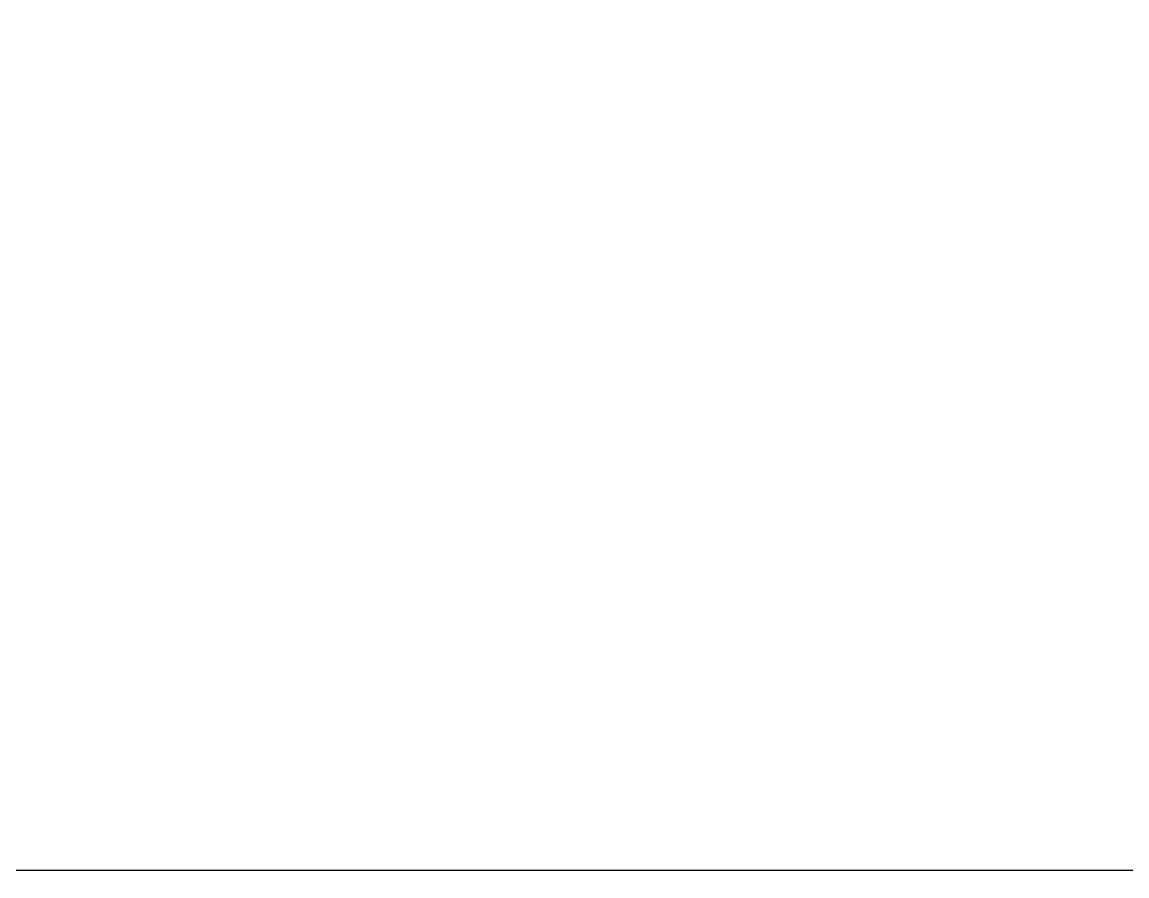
# Model space of a CAD drawing. Header units: metres. Extents: x 231 to 394, y -324 to -29.
# Drawn here: x 280.6431 to 280.8489, y -63.0453 to -62.8862 of the extents above; entities that cross this region are included whole.
import ezdxf

# ---------------------------------------------------------------- set-up
doc = ezdxf.new("R2010")
doc.units = ezdxf.units.M
doc.layers.add('A-PISO', color=30, linetype='Continuous')
doc.layers.add('AR-01-REC$0$A-MUEBLES FIJOS', color=8, linetype='Continuous')

# ---------------------------------------------------------------- blocks, each defined once
blk = doc.blocks.new('AR-01-REC$0$503-3D')
for points in [[(-25.6, 52.5), (-10.05, 52.5, -0.246241), (0.231, 47.11), (15.18, 47.11), (27.6, 47.11, -0.414214), (38.1, 36.61), (38.1, 14.58, -0.414214), (27.6, 4.08), (-10.05, 4.08), (-25.6, 4.08, -0.414214), (-38.1, 16.58), (-38.1, 40, -0.414214)], [(-25.6, 52), (-10.05, 52, -0.414214), (1.95, 40), (1.95, 16.58, -0.414214), (-10.05, 4.58), (-25.6, 4.58, -0.414214), (-37.6, 16.58), (-37.6, 40, -0.414214)]]:
    blk.add_lwpolyline(points, format="xyb", close=True)
blk = doc.blocks.new('AR-01-REC$0$503')
at = {"xscale": -0.01, "yscale": 0.01, "zscale": 0.01}
blk.add_blockref('AR-01-REC$0$503-3D', (0.03565, -0.3), dxfattribs=at)

msp = doc.modelspace()

# ---------------------------------------------------------------- linework, layer by layer
at = {"layer": 'A-PISO'}
msp.add_lwpolyline([(280.27947, -61.84426), (280.87947, -61.84426), (280.87947, -63.04426), (280.27947, -63.04426)], close=True, dxfattribs=at)
at = {"layer": 'A-PISO', "ltscale": 100}
msp.add_circle((268.46839, -66.1867), 37.55154, dxfattribs=at)

# ---------------------------------------------------------------- block references
at = {"layer": 'AR-01-REC$0$A-MUEBLES FIJOS', "rotation": 270}
msp.add_blockref('AR-01-REC$0$503', (280.66414, -62.79261), dxfattribs=at)

doc.saveas('drawing.dxf')
